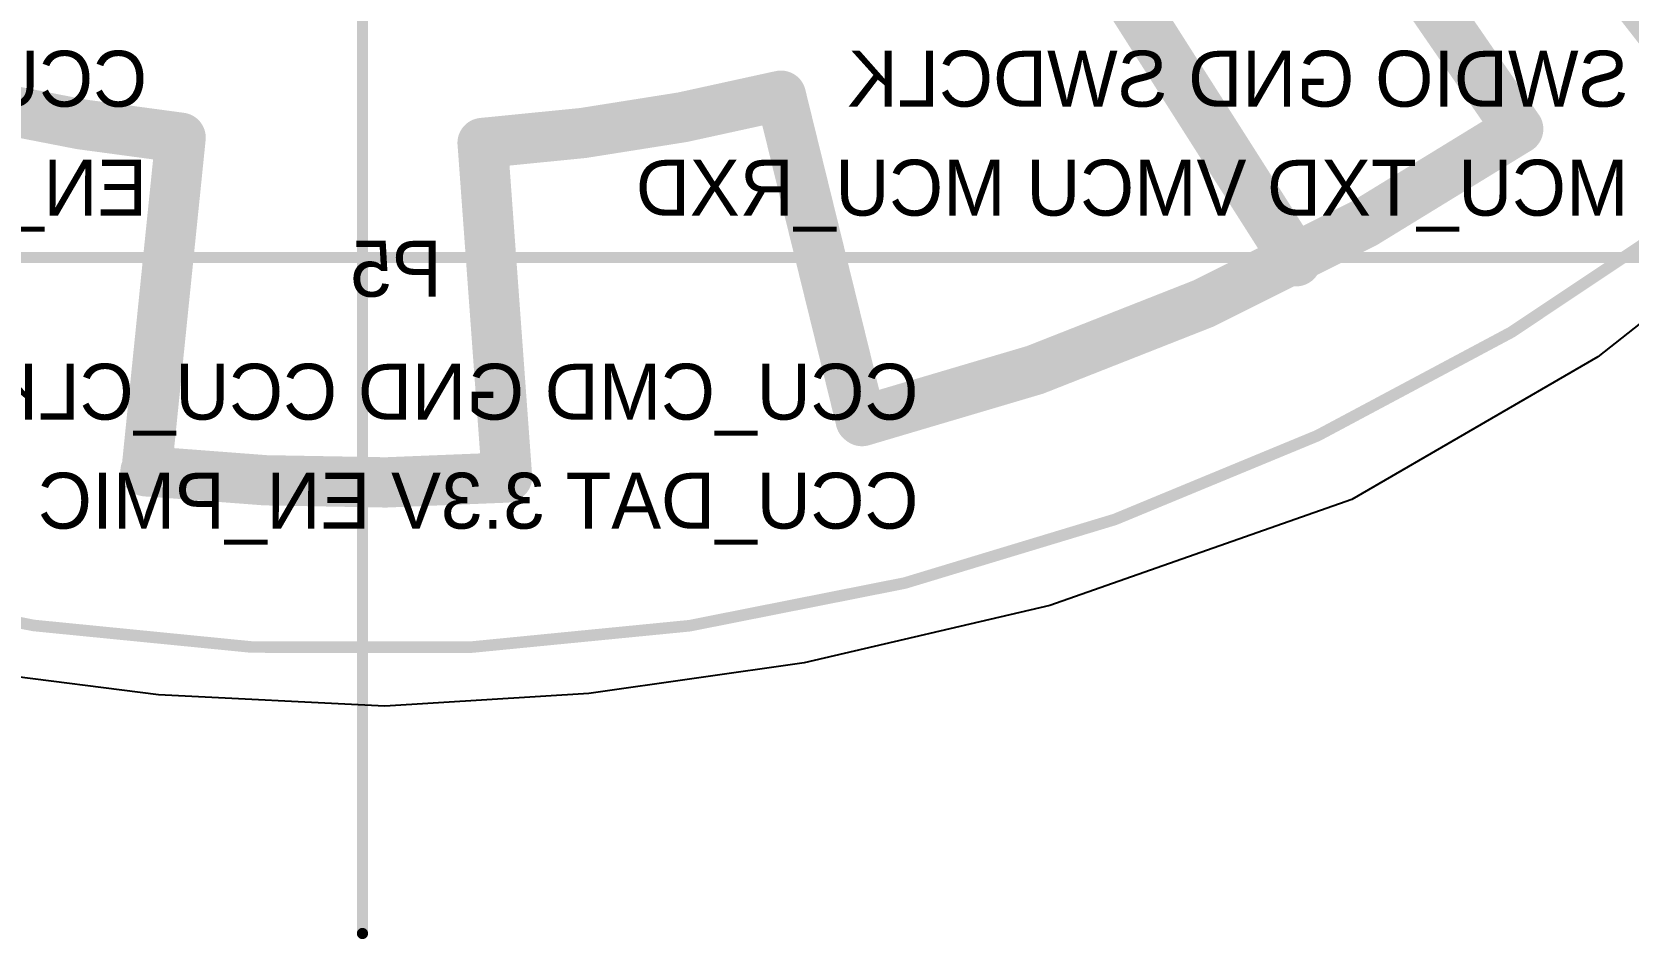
# Model space of a CAD drawing. Header units: millimetres. Extents: x 6 to 417, y 41 to 311.
# Drawn here: x 97.04 to 111.32, y 77.4 to 85.52 of the extents above; entities that cross this region are included whole.
import ezdxf

# ---------------------------------------------------------------- set-up
doc = ezdxf.new("R2010")
doc.units = ezdxf.units.MM
for name, color, linetype in [('BottomLayer', 5, 'Continuous'), ('BottomOverlay', 54, 'Continuous'), ('DrillDrawing', 1, 'Continuous'), ('KeepOutLayer', 6, 'Continuous'), ('Mechanical1', 6, 'Continuous'), ('Mechanical2', 216, 'Continuous'), ('MultiLayer', 9, 'Continuous'), ('TopLayer', 1, 'Continuous')]:
    doc.layers.add(name, color=color, linetype=linetype)

msp = doc.modelspace()

# ---------------------------------------------------------------- linework, layer by layer
at = {"layer": 'BottomLayer', "const_width": 0.508}
msp.add_lwpolyline([(107.925, 90.333), (112.099, 84.975)], dxfattribs=at)
at = {"layer": 'DrillDrawing', "const_width": 0.1}
for points in [[(119.986, 99, -39.996351), (119.986, 101)], [(119.982, 99, -39.98872), (119.982, 101)]]:
    msp.add_lwpolyline(points, format="xyb", dxfattribs=at)
at = {"layer": 'KeepOutLayer', "const_width": 0.1}
msp.add_lwpolyline([(119.986, 99, -39.996351), (119.986, 101)], format="xyb", dxfattribs=at)
at = {"layer": 'Mechanical1', "const_width": 0.1}
msp.add_lwpolyline([(91, 83.5), (112.8, 83.5)], dxfattribs=at)
at = {"layer": 'Mechanical2', "const_width": 0.1}
msp.add_lwpolyline([(100, 77.453), (100, 94.92)], dxfattribs=at)
at = {"layer": 'Mechanical2', "const_width": 0.05}
msp.add_lwpolyline([(99.975, 77.453, 1), (100.025, 77.453, 1)], format="xyb", close=True, dxfattribs=at)
at = {"layer": 'MultiLayer'}
for p, q in [((112.65, 83.875), (111.05, 82.612)), ((111.05, 82.612), (108.85, 81.337)), ((108.85, 81.337), (106.15, 80.387)), ((106.15, 80.387), (103.95, 79.875)), ((103.95, 79.875), (102.025, 79.6)), ((98.175, 79.587), (96.5, 79.8)), ((100.2, 79.487), (98.175, 79.587)), ((102.025, 79.6), (100.2, 79.487))]:
    msp.add_line(p, q, dxfattribs=at)
at = {"layer": 'TopLayer'}
for points, const_width in [([(107.918, 90.321), (112.093, 84.962)], 0.508), ([(106.913, 89.625), (110.338, 84.65)], 0.45), ([(105.093, 88.587), (108.351, 83.467)], 0.45), ([(103.743, 84.948), (104.457, 82.047)], 0.45), ([(98.068, 81.587), (98.373, 84.572)], 0.45), ([(101.075, 84.525), (101.293, 81.537)], 0.45)]:
    msp.add_lwpolyline(points, dxfattribs=dict(at, const_width=const_width))
at = {"layer": 'TopLayer', "const_width": 0.45}
for points in [[(98.373, 84.572, -0.043661), (95.721, 85.088)], [(103.743, 84.948, -0.043661), (101.075, 84.525)], [(110.338, 84.65, -0.087489), (104.469, 82.037)], [(101.284, 81.532, -0.043661), (98.06, 81.589)]]:
    msp.add_lwpolyline(points, format="xyb", dxfattribs=at)
at = {"layer": 'TopLayer', "const_width": 0.225}
for points in [[(103.631, 84.948, 1), (103.856, 84.948, 1)], [(103.631, 84.948, 1), (103.856, 84.948, 1)], [(110.226, 84.65, 1), (110.451, 84.65, 1)], [(110.226, 84.65, 1), (110.451, 84.65, 1)], [(98.261, 84.572, 1), (98.486, 84.572, 1)], [(98.261, 84.572, 1), (98.486, 84.572, 1)], [(100.962, 84.525, 1), (101.187, 84.525, 1)], [(100.962, 84.525, 1), (101.187, 84.525, 1)], [(108.239, 83.467, 1), (108.464, 83.467, 1)], [(104.344, 82.047, 1), (104.569, 82.047, 1)], [(104.356, 82.037, 1), (104.581, 82.037, 1)], [(97.947, 81.589, 1), (98.172, 81.589, 1)], [(97.956, 81.587, 1), (98.181, 81.587, 1)], [(101.171, 81.532, 1), (101.396, 81.532, 1)], [(101.181, 81.537, 1), (101.406, 81.537, 1)]]:
    msp.add_lwpolyline(points, format="xyb", close=True, dxfattribs=at)

# ---------------------------------------------------------------- texts
at = {"layer": 'BottomOverlay', "text_generation_flag": 2}
for s, p in [('CCU_RXD GND CCU_TXD', (98.075, 84.85)), ('SWDIO GND SWDCLK', (111.325, 84.85)), ('EN_3V3 1.8V EN_1V8', (98.075, 83.875)), ('MCU_TXD VMCU MCU_RXD', (111.325, 83.875)), ('P5', (100.709, 83.15)), ('CCU_CMD GND CCU_CLK', (104.975, 82.05)), ('CCU_DAT 3.3V EN_PMIC', (104.975, 81.075))]:
    msp.add_text(s, height=0.5, rotation=360, dxfattribs=at).set_placement(p)

doc.saveas('drawing.dxf')
